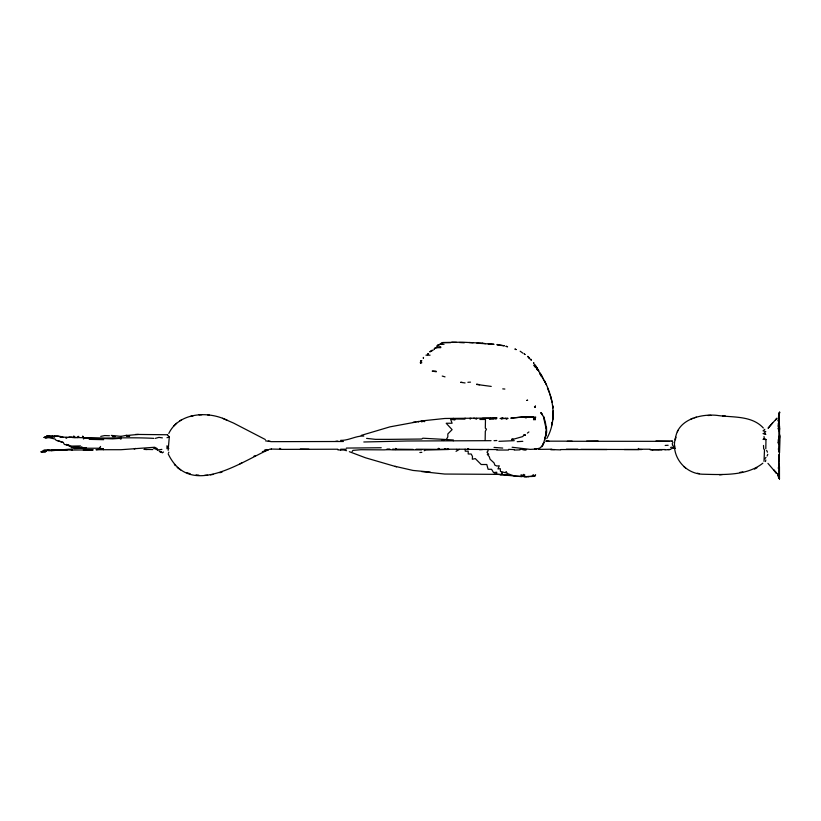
<?xml version="1.0" encoding="UTF-8"?>
<svg xmlns="http://www.w3.org/2000/svg" width="821" height="821" viewBox="0 0 821 821"><rect width="100%" height="100%" fill="white"/><g stroke="black" fill="none" stroke-linecap="round" stroke-linejoin="round"><path stroke-width="1.23" d="M765.808 448.728L765.972 439.522L764.33 438.701L763.017 439.358L765.972 439.522M778.801 443.956L778.144 442.806L778.308 439.687L779.129 438.537L778.801 428.665M485.149 439.851L485.314 431.302L486.463 429.157L485.314 428.172L485.478 419.459L479.885 419.459L482.676 418.31L490.517 418.31M779.95 435.079L779.457 439.358L779.622 426.53M779.622 439.687L779.457 452.843L779.786 436.556M488.054 449.333L487.941 451.191L486.956 452.176L488.762 454.321L487.284 454.321L489.254 456.62L490.075 459.247L494.026 462.87L494.847 465.168L496.818 465.989L499.281 465.825L497.967 468.955L500.276 468.627L500.441 471.418L505.367 472.732L506.188 471.582L507.347 473.553L514.911 476.19L521.817 476.354L520.986 474.866L524.28 476.683L534.964 476.19L531.023 476.519M778.965 457.441L778.801 462.377M553.056 416.339L553.221 413.702M546.807 438.537C557.192 420.198 553.621 398.041 544.169 380.164L546.314 384.772M546.15 431.466L545.821 436.228C546.704 428.213 546.139 419.428 541.049 412.881L542.527 415.19M779.129 459.739L779.129 454.157L778.801 471.747L779.457 478.653L777.651 474.045M545.329 436.556L545 439.03L545.657 435.079M71.468 450.37L71.632 449.22L69.005 449.22L51.733 450.698C26.898 449.846 70.247 449.877 72.453 450.041L93.173 449.877L83.301 450.041M540.392 447.743L543.184 444.284L545.165 437.88M779.129 430.974L778.801 419.459L779.622 412.06L778.472 416.996M280.936 449.22L279.951 448.399L279.787 449.385L337.831 449.22M361.178 435.407L389.944 426.858L422.015 420.937L424.313 421.604L424.478 420.609L444.859 418.474L496.818 417.981L495.997 419.131L493.862 418.146L493.862 419.131L489.419 419.131L490.732 418.146M465.086 418.146L464.922 419.131L454.403 418.967L454.896 419.952L450.616 419.295L452.094 423.246L446.183 423.246L452.094 429.65L447.825 433.929L447.825 436.885L446.347 439.522L422.836 438.209L421.686 439.03L389.944 439.358L375.474 439.358L366.597 438.373M552.225 422.097L551.733 425.052L552.4 422.097M167.494 434.914L169.3 436.885L168.151 450.37M532.829 476.519L533.157 474.702L533.814 476.19M552.892 418.31L553.221 410.746M421.183 421.101L421.85 421.768L422.015 420.937M453.254 440.836L453.418 440.015L446.347 439.522M534.307 417.325L533.486 418.967L533.978 419.952L534.799 417.325L535.785 417.16L535.128 417.489L535.292 419.788L533.814 416.996L528.057 416.996M546.642 432.616L546.478 427.187M779.622 412.224L778.636 415.026M168.644 452.843L168.808 452.176M435.982 347.776C434.165 347.735 433.406 351.573 434.668 348.268L440.918 347.119L436.967 346.79L437.46 345.313L438.783 344.974M552.728 419.952L553.056 418.638M496.325 474.045L496.818 472.239L493.534 472.568L491.563 469.284L488.105 469.284L486.791 464.512L481.198 464.512L475.277 458.59L472.321 459.247L472.486 456.455L471.172 453.992L468.206 453.992L468.206 451.191L465.25 451.191L465.138 449.22L448.646 449.22L447.661 448.564L446.675 449.22L444.859 448.564L444.038 449.22L438.948 449.385L416.093 449.22M779.457 453.007L778.801 448.892L778.965 436.228M524.28 476.683L524.773 475.031L523.788 474.374L522.474 475.359L522.967 476.19L521.817 476.683L494.355 474.045M418.72 421.932L418.884 421.43L417.735 421.604M48.613 450.534L50.255 450.37M762.853 463.198C746.453 476.303 722.121 474.671 702.181 474.21C683.934 473.419 670.018 454.762 675.714 437.049L675.375 439.851C676.442 419.818 700.292 413.681 716.815 415.354C732.455 417.694 751.667 415.2 763.345 428.008M778.801 414.03L779.293 412.553M543.348 443.135L542.855 444.777M544.169 442.478L543.184 444.284M767.122 455.963L767.779 454.321M677.356 431.795L678.013 430.317M667.976 449.549L669.792 449.549L673.569 447.743L674.062 445.772L674.718 445.772L674.883 448.399L672.42 447.086L670.613 447.414M46.643 436.721L46.971 436.064L51.569 436.721L53.221 436.228L46.971 435.9L46.643 436.721L44.18 437.377L46.643 437.88L45.494 437.88M103.364 449.713L103.364 448.892L99.423 448.235L82.972 448.235L86.267 447.578M441.903 343.004L440.261 343.825L441.575 344.153M534.964 407.134L535.456 406.138L534.964 407.134L534.471 406.467L535.292 406.97M778.801 426.366L778.144 428.993L778.801 427.679M168.808 433.437C179.111 412.204 208.616 410.726 227.499 420.444M542.855 445.28L541.87 446.757M778.144 468.124L778.801 466.975M504.71 475.195L506.516 474.21L505.859 475.031M763.838 430.142L764.823 429.321M470.844 418.146L470.187 419.131L469.858 418.31M501.262 474.866L502.083 472.403L502.575 474.702L505.038 474.702M768.282 428.172L772.551 422.918M100.573 446.429L99.423 448.235M352.127 451.519L352.958 450.37L360.85 449.713L384.197 449.877A49.024 49.024 0 0 1 392.746 449.877L421.686 449.877M437.131 346.134L437.46 345.313L439.769 344.646M465.086 449.22L467.549 449.385L468.206 448.564L469.366 449.385L496.982 449.549M775.506 419.952L776.994 418.146L768.107 428.008M424.313 421.604L425.134 420.609M526.908 416.996L526.087 417.981L525.758 416.996L525.43 417.653L523.131 416.996L510.795 418.146L522.146 416.996L531.844 416.996M637.896 449.385L638.717 448.399L638.882 449.549L624.247 449.549M427.433 354.682L428.418 353.533L427.433 354.354M173.734 426.037L176.536 423.246M534.471 476.19L535.62 474.866L533.65 476.354M764.823 458.754L765.972 457.441M43.513 450.698L46.315 451.027L43.513 450.37M425.955 355.175L430.071 355.175M431.713 350.403L429.732 351.881L433.026 350.239L431.713 350.567M450.616 342.675L443.053 342.675L440.261 343.825L441.739 343.825M456.045 451.355L459.329 449.385M546.15 428.336L546.15 427.023M279.951 448.399L278.966 449.22L271.238 449.056M46.315 450.698L41.05 452.012L45.494 451.683M527.4 433.108L528.878 431.959M532.665 416.996L531.187 416.996M506.855 475.359L507.511 474.866L508.168 475.523M671.599 441.493L672.255 441L672.912 442.642M168.151 453.828C189.589 498.491 238.829 463.116 268.446 449.713M437.634 449.22L438.783 448.399L439.604 449.22M511.781 439.687L522.803 436.556L523.788 435.079L525.43 435.079L523.788 435.079M46.971 436.392L45.986 437.049L52.062 436.556M765.48 461.556L765.808 459.904M421.85 421.768L423.164 420.937M161.901 449.385L157.786 450.041L157.129 448.564L154.666 447.25L120.954 449.713L95.965 449.713L103.364 448.892M161.573 452.515L159.592 451.355L162.394 452.679L163.543 452.012M239.999 463.855L242.298 462.541M754.468 469.119L756.931 467.796M67.024 437.716L66.039 438.209L65.875 437.542L67.024 437.542M42.856 451.355L46.315 451.027M179.82 420.773L181.462 419.952M134.275 449.056L135.588 448.399M539.736 448.071L536.606 449.056L530.202 449.385L512.109 447.25M690.666 419.295L692.647 418.31M262.361 451.683L268.611 449.713M153.845 438.373C131.052 437.09 107.746 438.486 84.625 438.045L83.465 439.03L83.465 437.716L59.789 437.049M525.594 476.683L529.699 476.519M524.28 416.996L522.146 416.996M155.323 438.373L158.935 437.377L162.394 437.88M424.149 450.698L425.955 450.041L448.646 449.487M166.991 437.716L169.3 436.885M125.89 435.571L138.39 434.422M253.976 456.127L255.454 455.634M396.522 449.22L395.537 449.549L395.537 448.399L396.522 449.22L413.127 449.385M528.878 416.996L526.579 416.996M694.289 417.817L696.424 417.16M44.18 437.542L46.971 437.213L55.028 439.03L56.177 440.343L63.248 442.478L64.397 444.448L71.796 446.101L80.509 445.936M497.146 344.974L504.381 345.805L496.982 344.481M219.771 472.732L222.081 472.075M423.328 420.937L424.478 420.609M47.136 437.542L50.255 437.213L47.136 437.716M42.692 451.355L45.658 451.683L41.05 451.683L43.841 450.862M126.875 435.243L120.954 436.392M507.511 346.626L505.859 346.298L507.511 346.79M778.144 442.806L778.801 442.642M190.339 416.504L193.14 415.847M167.156 434.75L135.588 434.422M46.971 450.37L48.778 450.041M62.755 436.885L57.162 435.9L50.091 436.392M100.737 436.392L104.678 435.571L109.45 435.735M66.86 450.37L59.297 450.37M264.824 449.877L266.794 449.549M210.402 474.866L213.357 474.374M527.893 476.683L528.878 476.519M530.027 476.519L531.68 476.354M739.834 472.403L742.789 471.911M77.718 436.556L78.867 436.392M491.235 386.414L476.601 384.444M340.623 449.877L343.742 450.041M511.781 439.03L512.93 438.866M420.526 360.932L421.85 360.768L420.526 361.261M491.563 418.31L496.818 417.981M534.471 448.728L535.785 448.564M413.127 422.261L415.929 421.932M340.623 440.343C348.699 440.661 355.852 435.653 363.806 436.064M719.607 474.866L722.398 474.538M269.432 449.272L271.402 449.056M48.942 435.9L47.3 435.9M55.356 436.392L58.968 436.392M669.628 449.549L665.02 449.877M442.724 342.511L462.131 342.183L482.512 343.168M72.289 447.907L74.424 448.564L83.465 448.235M498.952 441.329L514.254 440.672M419.87 452.515L421.85 452.34M52.554 450.041L54.699 449.877M467.878 382.299L470.515 382.134M54.535 437.049L46.971 437.213M127.039 436.228L129.677 436.064L126.875 436.228M199.062 414.862L201.853 414.697M494.026 440.672L496.818 440.508M517.209 441.657L522.803 441.329M586.594 441.164L598.099 441M520.001 449.877L514.254 450.041M522.967 449.877L525.758 449.713M650.222 449.877L653.013 449.713M707.938 415.518L710.894 415.354M152.86 449.549L144.301 449.385M335.851 441.277L337.831 441.164M346.38 448.071L381.231 447.743M491.061 440.672L407.216 441L363.806 441.985M567.352 441.277L669.792 441.329M572.124 441.164L545.986 441.164M479.556 449.713L482.512 449.549M665.184 445.444L668.14 445.28M606.986 449.549L560.774 449.549M204.645 475.359L207.61 475.195M456.538 342.347L451.766 342.183M476.929 343.168L494.026 344.317L488.269 343.825M441.575 344.317L444.038 344.317M420.362 362.738L421.85 362.738L420.362 362.574L420.526 363.067M435.982 371.123L432.205 371.123L436.31 371.78M779.786 428.993L779.129 428.008M112.405 436.556L115.371 436.556M69.005 437.049L71.632 437.049M48.942 437.377L50.912 437.377M72.505 437.542L78.046 437.542M83.465 437.716L86.267 437.88M89.222 439.358L103.692 439.687M655.979 441L669.792 441.164M343.414 441.493L271.238 441.657L265.481 440.836M386.989 449.056L389.78 449.056M340.623 449.22L346.216 449.22M508.497 449.385L514.418 449.549M538.422 449.385L551.897 449.22M566.367 449.22L577.881 449.22M580.837 449.385L641.673 449.549M639.867 449.22L650.222 449.22M554.534 449.549L550.583 449.549L560.61 449.877M658.935 449.549L665.02 449.549M524.609 449.713L526.579 449.713M658.935 449.713L651.7 449.713L661.9 449.877M496.818 450.041L508.497 450.041M778.965 450.041L779.129 451.355L778.308 448.892M777.815 475.195L778.636 475.195L779.293 478.653L778.965 477.175M523.459 476.519L526.579 476.683M779.457 466.646L779.457 478.817L777.651 473.717M464.265 342.788L459.493 342.511M545.986 441L548.941 441.164M441.903 440.343L443.874 440.446M520.165 449.22L523.131 449.385M337.831 449.877L340.787 450.041M144.137 449.385L147.103 449.549M473.04 342.788L469.202 342.511M438.783 347.611L440.641 347.714M722.562 415.847L725.364 416.011M502.739 448.071L494.026 447.414M308.891 449.22L300.342 449.056M430.235 472.075L412.963 470.433L395.045 466.318M72.505 437.275L75.255 437.542M392.746 449.056L394.552 449.22M462.295 382.463L460.643 382.299L465.086 382.955M670.613 440.836L672.255 441.164M207.61 414.862L209.252 415.026M44.18 437.377L45.822 437.542M121.118 436.392L111.256 435.407M445.033 376.88L442.232 376.059M421.686 471.582L444.695 474.045L501.59 474.374L500.276 474.866M60.785 436.998L62.755 437.213M196.096 474.866L198.898 475.195M83.137 447.907L77.718 447.086L71.796 447.414L66.368 444.448M268.282 441L270.253 441.329M482.676 343.168L485.478 343.66M502.739 388.877L504.874 389.041M476.765 384.115L479.556 384.772M344.676 450.257L346.544 450.698M697.409 473.224L699.389 473.717M467.549 449.385L468.206 449.549L468.206 448.564M190.174 473.717L186.89 472.732M66.203 444.448L69.169 445.28M763.017 430.809L765.808 431.63L764.166 432.944L765.808 434.422L763.017 433.601M153.353 448.071L157.786 450.041M57.491 440.508L63.248 442.478M473.799 418.146L476.601 419.131L476.601 418.31M532.993 416.996L533.814 417.325M222.573 418.31L233.585 423.082L265.316 439.522M83.301 436.556L82.48 436.228L83.137 436.721M159.264 451.355L161.573 452.34M673.241 447.578L674.883 448.399M456.538 449.385L457.523 449.877M81.392 446.809L83.465 447.907M161.573 452.176L162.394 452.679M75.583 447.188L77.554 448.399M522.967 353.204L520.165 351.224M778.308 476.683L778.965 477.668M177.192 467.467L180.641 469.94M540.721 412.717L541.87 413.538M396.522 466.81L365.448 457.769L349.336 451.683M684.098 466.81L685.576 467.96M528.385 357.309L529.535 358.295L527.729 356.324L530.859 359.937M773.536 469.94L776.666 472.896M778.965 464.84L779.293 465.989M764.002 461.392L764.495 449.877L763.674 448.728L763.509 445.444M779.457 478.817L778.472 477.34M452.433 418.474L453.418 419.459L453.418 418.31M71.632 449.22L72.453 450.041M773.7 469.776L776.666 473.553M538.75 370.794L534.471 364.38L535.62 366.515M174.391 464.512L175.376 465.661M533.65 365.201L535.62 367.664M776.502 473.389L767.943 463.362M536.934 367.993L545 382.134M537.098 368.321L538.586 370.63M779.457 426.037L779.129 417.981M536.606 368.66L537.601 370.138L536.606 368.321M168.808 448.564L166.991 445.772L166.991 448.728M535.62 365.694L536.934 367.829M540.228 373.093L543.348 378.85M778.801 423.246L778.144 419.788L778.801 422.097M778.144 423.739L778.801 425.052M766.629 450.37L767.45 452.176M541.049 374.571L541.87 376.387M547.463 388.056L549.434 392.992M779.129 477.668L779.457 478.653L778.965 477.011M549.926 394.306L550.583 396.605M543.676 417.817L545.821 427.351M550.583 396.44L551.404 399.396M551.404 399.232L552.061 402.198M447.661 448.564L447.825 449.385M672.255 443.463L672.584 445.444M552.728 405.974L553.056 407.955L552.728 405.81M438.783 448.399L438.948 449.385M764.002 436.556L764.33 438.701M779.129 463.691L779.293 465.168M120.79 437.716L120.954 439.194L119.64 438.373L112.569 438.866L84.625 437.88M778.308 474.702L778.472 476.847M778.144 425.052L778.144 426.694M543.841 416.668L543.841 417.981M444.859 448.564L444.859 449.385M79.524 447.414L79.524 448.235M66.039 449.549L66.039 450.37M54.699 435.9L54.699 436.721M51.733 449.713L51.733 450.698M423.492 357.474L423.328 358.13L423.492 357.474M536.606 448.564L535.949 448.892L536.606 448.564M502.739 417.981L501.754 419.131L501.59 418.146L502.739 417.981M533.65 362.738L533.814 363.231L533.65 362.738M507.84 418.31L506.516 419.295L505.202 418.146L507.84 418.31M527.564 400.227L526.908 400.391L527.564 400.227M504.546 418.474L500.276 418.474L504.546 418.474M516.06 349.582L515.075 349.089L516.06 349.582M524.937 354.518L524.28 353.861L524.937 354.518M74.588 436.721L73.767 436.228L74.588 436.721M531.187 359.444L531.351 359.937L531.187 359.444M540.885 375.228L540.064 373.914L541.542 376.387L540.885 375.228"/></g></svg>
